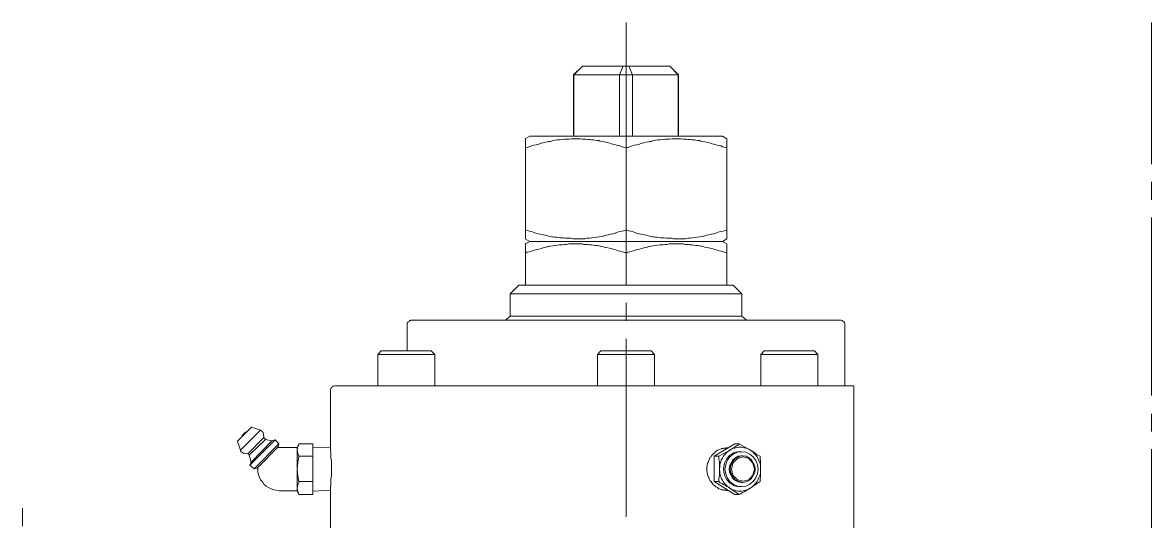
# Model space of a CAD drawing. Header units: millimetres. Extents: x 288 to 8834, y 20 to 9668.
# Drawn here: x 2919 to 3176.8, y 8009 to 8122.9 of the extents above; entities that cross this region are included whole.
import ezdxf

# ---------------------------------------------------------------- set-up
doc = ezdxf.new("R2010")
doc.units = ezdxf.units.MM
doc.layers.add('Layer1', color=7, linetype='Continuous')

# ---------------------------------------------------------------- blocks, each defined once
blk = doc.blocks.new('BLKF830')
at = {"layer": 'Layer1', "color": 7, "linetype": 'Continuous', "lineweight": 5}
for p, q in [((3083.53, 8023.77), (3082.24, 8023.34)), ((3081.21, 8022.31), (3080.86, 8020.93)), ((3082.24, 8023.34), (3081.21, 8022.31)), ((3085.77, 8022.31), (3084.82, 8023.34)), ((3086.12, 8020.93), (3085.77, 8022.31)), ((3080.86, 8020.93), (3081.21, 8019.55)), ((3081.21, 8019.55), (3082.24, 8018.52)), ((3082.24, 8018.52), (3083.53, 8018.17)), ((3083.53, 8018.17), (3084.82, 8018.52)), ((3084.82, 8018.52), (3085.77, 8019.55)), ((3085.77, 8019.55), (3086.12, 8020.93))]:
    blk.add_line(p, q, dxfattribs=at)
blk = doc.blocks.new('BLKF831')
at = {"layer": 'Layer1', "color": 7, "linetype": 'Continuous', "lineweight": 5}
for p, q in [((3082.41, 8023.68), (3082.07, 8023.51)), ((3082.76, 8023.86), (3082.41, 8023.68)), ((3083.1, 8023.94), (3082.76, 8023.86)), ((3083.45, 8023.94), (3083.1, 8023.94)), ((3080.86, 8022.05), (3080.69, 8021.7)), ((3080.69, 8021.7), (3080.69, 8021.36)), ((3081.04, 8022.39), (3080.86, 8022.05)), ((3081.21, 8022.74), (3081.04, 8022.39)), ((3081.47, 8023.08), (3081.21, 8022.74)), ((3081.72, 8023.34), (3081.47, 8023.08)), ((3082.07, 8023.51), (3081.72, 8023.34))]:
    blk.add_line(p, q, dxfattribs=at)
blk = doc.blocks.new('BLKF832')
at = {"layer": 'Layer1', "color": 7, "linetype": 'Continuous', "lineweight": 5}
for p, q in [((3082.41, 8023.86), (3081.81, 8023.51)), ((3083.19, 8023.94), (3082.41, 8023.86)), ((3080.43, 8021.7), (3080.35, 8020.93)), ((3080.78, 8022.39), (3080.43, 8021.7)), ((3081.21, 8023.08), (3080.78, 8022.39)), ((3081.81, 8023.51), (3081.21, 8023.08)), ((3080.35, 8020.93), (3080.43, 8020.15)), ((3080.43, 8020.15), (3080.78, 8019.46)), ((3080.78, 8019.46), (3081.21, 8018.77)), ((3081.21, 8018.77), (3081.81, 8018.34)), ((3081.81, 8018.34), (3082.41, 8018))]:
    blk.add_line(p, q, dxfattribs=at)
blk = doc.blocks.new('BLKF833')
at = {"layer": 'Layer1', "color": 7, "linetype": 'Continuous', "lineweight": 5}
for p, q in [((3084.22, 8023.86), (3083.45, 8023.94)), ((3084.82, 8023.51), (3084.22, 8023.86)), ((3085.43, 8023.08), (3084.82, 8023.51)), ((3085.86, 8022.39), (3085.43, 8023.08)), ((3086.2, 8021.7), (3085.86, 8022.39)), ((3086.29, 8020.93), (3086.2, 8021.7)), ((3080.6, 8020.93), (3080.69, 8020.58)), ((3080.69, 8020.58), (3080.69, 8020.15)), ((3080.69, 8020.15), (3080.86, 8019.81)), ((3080.86, 8019.81), (3081.04, 8019.46)), ((3081.04, 8019.46), (3081.21, 8019.12)), ((3081.21, 8019.12), (3081.47, 8018.77)), ((3081.47, 8018.77), (3081.72, 8018.52)), ((3081.72, 8018.52), (3082.07, 8018.34)), ((3084.82, 8018.34), (3085.43, 8018.77)), ((3085.43, 8018.77), (3085.86, 8019.46)), ((3085.86, 8019.46), (3086.2, 8020.15)), ((3086.2, 8020.15), (3086.29, 8020.93)), ((3082.07, 8018.34), (3082.41, 8018.17)), ((3082.41, 8018.17), (3082.76, 8018)), ((3082.76, 8018), (3083.1, 8018)), ((3083.1, 8018), (3083.45, 8017.91)), ((3083.45, 8017.91), (3084.22, 8018)), ((3084.22, 8018), (3084.82, 8018.34))]:
    blk.add_line(p, q, dxfattribs=at)
blk = doc.blocks.new('BLKF834')
at = {"layer": 'Layer1', "color": 7, "linetype": 'Continuous', "lineweight": 5}
for p, q in [((3080.52, 8023.77), (3079.92, 8022.91)), ((3081.29, 8024.37), (3080.52, 8023.77)), ((3082.24, 8024.8), (3081.29, 8024.37)), ((3083.19, 8024.89), (3082.24, 8024.8)), ((3084.14, 8024.8), (3083.19, 8024.89)), ((3085.08, 8024.37), (3084.14, 8024.8)), ((3085.86, 8023.77), (3085.08, 8024.37)), ((3086.46, 8022.91), (3085.86, 8023.77)), ((3079.57, 8021.96), (3079.4, 8020.93)), ((3079.92, 8022.91), (3079.57, 8021.96)), ((3086.8, 8021.96), (3086.46, 8022.91)), ((3086.98, 8020.93), (3086.8, 8021.96)), ((3079.4, 8020.93), (3079.57, 8019.89)), ((3079.57, 8019.89), (3079.92, 8018.95)), ((3079.92, 8018.95), (3080.52, 8018.09)), ((3085.86, 8018.09), (3086.46, 8018.95)), ((3086.46, 8018.95), (3086.8, 8019.89)), ((3086.8, 8019.89), (3086.98, 8020.93)), ((3080.52, 8018.09), (3081.29, 8017.48)), ((3081.29, 8017.48), (3082.24, 8017.05)), ((3083.19, 8016.97), (3084.14, 8017.05)), ((3084.14, 8017.05), (3085.08, 8017.48)), ((3085.08, 8017.48), (3085.86, 8018.09))]:
    blk.add_line(p, q, dxfattribs=at)
blk = doc.blocks.new('BLKF835')
at = {"layer": 'Layer1', "color": 7, "linetype": 'Continuous', "lineweight": 5}
for p, q in [((3080.17, 8023.77), (3079.83, 8023.34)), ((3080.52, 8024.11), (3080.17, 8023.77)), ((3080.95, 8024.37), (3080.52, 8024.11)), ((3081.38, 8024.63), (3080.95, 8024.37)), ((3081.9, 8024.8), (3081.38, 8024.63)), ((3082.33, 8024.89), (3081.9, 8024.8)), ((3082.84, 8024.89), (3082.33, 8024.89)), ((3079.23, 8021.96), (3079.14, 8021.44)), ((3079.4, 8022.48), (3079.23, 8021.96)), ((3079.57, 8022.91), (3079.4, 8022.48)), ((3079.83, 8023.34), (3079.57, 8022.91))]:
    blk.add_line(p, q, dxfattribs=at)
blk = doc.blocks.new('BLKF836')
at = {"layer": 'Layer1', "color": 7, "linetype": 'Continuous', "lineweight": 5}
for p, q in [((3079.05, 8020.93), (3079.14, 8020.41)), ((3079.14, 8020.41), (3079.23, 8019.89)), ((3079.23, 8019.89), (3079.4, 8019.38)), ((3079.4, 8019.38), (3079.57, 8018.95)), ((3079.57, 8018.95), (3079.83, 8018.52)), ((3079.83, 8018.52), (3080.17, 8018.09)), ((3080.17, 8018.09), (3080.52, 8017.74)), ((3080.52, 8017.74), (3080.95, 8017.48)), ((3080.95, 8017.48), (3081.38, 8017.22)), ((3081.38, 8017.22), (3081.9, 8017.05)), ((3081.9, 8017.05), (3082.33, 8016.97))]:
    blk.add_line(p, q, dxfattribs=at)
blk = doc.blocks.new('BLKF837')
at = {"layer": 'Layer1', "color": 7, "linetype": 'Continuous', "lineweight": 5}
for p, q in [((3081.21, 8025.66), (3080.86, 8025.49)), ((3081.64, 8025.75), (3081.21, 8025.66)), ((3081.98, 8025.84), (3081.64, 8025.75)), ((3082.41, 8025.92), (3081.98, 8025.84)), ((3082.84, 8025.92), (3082.41, 8025.92)), ((3083.27, 8025.92), (3082.84, 8025.92)), ((3083.62, 8025.84), (3083.27, 8025.92)), ((3084.05, 8025.75), (3083.62, 8025.84)), ((3084.48, 8025.66), (3084.05, 8025.75)), ((3084.82, 8025.49), (3084.48, 8025.66)), ((3085.17, 8025.23), (3084.82, 8025.49))]:
    blk.add_line(p, q, dxfattribs=at)
blk = doc.blocks.new('BLKF838')
at = {"layer": 'Layer1', "color": 7, "linetype": 'Continuous', "lineweight": 5}
for p, q in [((3085.86, 8024.8), (3085.51, 8025.06)), ((3086.12, 8024.46), (3085.86, 8024.8)), ((3086.46, 8024.11), (3086.12, 8024.46)), ((3086.72, 8023.77), (3086.46, 8024.11)), ((3086.89, 8023.42), (3086.72, 8023.77)), ((3087.06, 8023.08), (3086.89, 8023.42)), ((3087.24, 8022.65), (3087.06, 8023.08)), ((3087.41, 8022.22), (3087.24, 8022.65)), ((3087.49, 8021.79), (3087.41, 8022.22)), ((3087.49, 8020.93), (3087.49, 8021.79))]:
    blk.add_line(p, q, dxfattribs=at)
blk = doc.blocks.new('BLKF839')
at = {"layer": 'Layer1', "color": 7, "linetype": 'Continuous', "lineweight": 5}
for p, q in [((3086.72, 8018.09), (3086.89, 8018.43)), ((3086.89, 8018.43), (3087.06, 8018.86)), ((3087.06, 8018.86), (3087.24, 8019.2)), ((3087.24, 8019.2), (3087.41, 8019.64)), ((3087.41, 8019.64), (3087.49, 8020.07)), ((3087.49, 8020.07), (3087.49, 8020.5)), ((3085.17, 8016.62), (3085.51, 8016.79)), ((3085.51, 8016.79), (3085.86, 8017.14)), ((3085.86, 8017.14), (3086.12, 8017.4)), ((3086.12, 8017.4), (3086.46, 8017.74)), ((3086.46, 8017.74), (3086.72, 8018.09))]:
    blk.add_line(p, q, dxfattribs=at)
blk = doc.blocks.new('BLKF840')
at = {"layer": 'Layer1', "color": 7, "linetype": 'Continuous', "lineweight": 5}
for p, q in [((3080.52, 8016.62), (3080.86, 8016.36)), ((3080.86, 8016.36), (3081.21, 8016.19)), ((3081.21, 8016.19), (3081.64, 8016.1)), ((3081.64, 8016.1), (3081.98, 8016.02)), ((3081.98, 8016.02), (3082.41, 8015.93)), ((3082.41, 8015.93), (3082.84, 8015.93)), ((3082.84, 8015.93), (3083.27, 8015.93)), ((3083.27, 8015.93), (3083.62, 8016.02)), ((3083.62, 8016.02), (3084.05, 8016.1)), ((3084.05, 8016.1), (3084.48, 8016.19)), ((3084.48, 8016.19), (3084.82, 8016.36))]:
    blk.add_line(p, q, dxfattribs=at)
blk = doc.blocks.new('BLKF841')
at = {"layer": 'Layer1', "color": 7, "linetype": 'Continuous', "lineweight": 5}
for p, q in [((3078.11, 8020.93), (3078.19, 8020.5)), ((3078.19, 8020.5), (3078.19, 8020.07)), ((3078.19, 8020.07), (3078.28, 8019.64)), ((3078.28, 8019.64), (3078.45, 8019.2)), ((3078.45, 8019.2), (3078.54, 8018.86)), ((3078.54, 8018.86), (3078.8, 8018.43)), ((3078.8, 8018.43), (3078.97, 8018.09)), ((3078.97, 8018.09), (3079.23, 8017.74)), ((3079.23, 8017.74), (3079.49, 8017.4)), ((3079.49, 8017.4), (3079.83, 8017.14)), ((3079.83, 8017.14), (3080.17, 8016.79))]:
    blk.add_line(p, q, dxfattribs=at)
blk = doc.blocks.new('BLKF842')
at = {"layer": 'Layer1', "color": 7, "linetype": 'Continuous', "lineweight": 5}
for p, q in [((3078.97, 8023.77), (3078.8, 8023.42)), ((3079.23, 8024.11), (3078.97, 8023.77)), ((3079.49, 8024.46), (3079.23, 8024.11)), ((3079.83, 8024.8), (3079.49, 8024.46)), ((3080.17, 8025.06), (3079.83, 8024.8)), ((3080.52, 8025.23), (3080.17, 8025.06)), ((3078.28, 8022.22), (3078.19, 8021.79)), ((3078.19, 8021.79), (3078.19, 8021.36)), ((3078.45, 8022.65), (3078.28, 8022.22)), ((3078.54, 8023.08), (3078.45, 8022.65)), ((3078.8, 8023.42), (3078.54, 8023.08))]:
    blk.add_line(p, q, dxfattribs=at)
blk = doc.blocks.new('BLKF843')
at = {"layer": 'Layer1', "color": 7, "linetype": 'Continuous', "lineweight": 5}
for p, q in [((3078.02, 8023.51), (3078.02, 8023.86)), ((3078.02, 8023.08), (3078.02, 8023.51)), ((3078.11, 8022.74), (3078.02, 8023.08)), ((3078.11, 8022.31), (3078.11, 8022.74)), ((3078.11, 8021.87), (3078.11, 8022.31)), ((3078.11, 8021.44), (3078.11, 8021.87)), ((3078.11, 8021.01), (3078.11, 8021.44)), ((3078.11, 8020.93), (3078.11, 8021.01)), ((3078.02, 8018.95), (3078.11, 8019.38)), ((3078.02, 8018.52), (3078.02, 8018.95)), ((3078.02, 8018.09), (3078.02, 8018.52)), ((3078.11, 8020.58), (3078.11, 8020.93)), ((3078.11, 8020.15), (3078.11, 8020.58)), ((3078.11, 8019.81), (3078.11, 8020.15)), ((3078.11, 8019.38), (3078.11, 8019.81)), ((3078.28, 8017.83), (3078.02, 8018.09)), ((3078.71, 8017.65), (3078.28, 8017.83)), ((3079.05, 8017.4), (3078.71, 8017.65)), ((3079.49, 8017.22), (3079.05, 8017.4)), ((3079.83, 8016.97), (3079.49, 8017.22)), ((3080.26, 8016.79), (3079.83, 8016.97)), ((3080.35, 8016.71), (3080.26, 8016.79)), ((3080.52, 8016.62), (3080.35, 8016.71))]:
    blk.add_line(p, q, dxfattribs=at)
blk = doc.blocks.new('BLKF844')
at = {"layer": 'Layer1', "color": 7, "linetype": 'Continuous', "lineweight": 5}
for p, q in [((3081.55, 8025.92), (3081.98, 8026.18)), ((3081.98, 8026.18), (3082.33, 8026.44)), ((3080.52, 8025.23), (3080.69, 8025.41)), ((3080.69, 8025.41), (3081.12, 8025.66)), ((3081.12, 8025.66), (3081.55, 8025.92))]:
    blk.add_line(p, q, dxfattribs=at)
blk = doc.blocks.new('BLKF845')
at = {"layer": 'Layer1', "color": 7, "linetype": 'Continuous', "lineweight": 5}
for p, q in [((3084.14, 8016.02), (3083.79, 8015.76)), ((3084.57, 8016.19), (3084.14, 8016.02)), ((3084.91, 8016.45), (3084.57, 8016.19)), ((3085, 8016.54), (3084.91, 8016.45)), ((3085.17, 8016.62), (3085, 8016.54)), ((3083.36, 8015.59), (3083.02, 8015.33)), ((3083.79, 8015.76), (3083.36, 8015.59))]:
    blk.add_line(p, q, dxfattribs=at)
blk = doc.blocks.new('BLKF846')
at = {"layer": 'Layer1', "color": 7, "linetype": 'Continuous', "lineweight": 5}
for p, q in [((3085.17, 8025.23), (3085.34, 8025.15)), ((3085.34, 8025.15), (3085.43, 8025.15)), ((3085.43, 8025.15), (3085.86, 8024.89)), ((3085.86, 8024.89), (3086.2, 8024.63)), ((3086.2, 8024.63), (3086.63, 8024.29)), ((3086.63, 8024.29), (3087.06, 8024.03))]:
    blk.add_line(p, q, dxfattribs=at)
blk = doc.blocks.new('BLKF847')
at = {"layer": 'Layer1', "color": 7, "linetype": 'Continuous', "lineweight": 5}
for p, q in [((3087.49, 8019.2), (3087.41, 8018.77)), ((3087.41, 8018.77), (3087.41, 8018.09)), ((3087.49, 8020.93), (3087.49, 8019.2))]:
    blk.add_line(p, q, dxfattribs=at)
blk = doc.blocks.new('BLKF858')
at = {"layer": 'Layer1', "color": 7, "linetype": 'Continuous', "lineweight": 5}
for p, q in [((2981.66, 8016.62), (2981.75, 8017.05)), ((2981.75, 8016.28), (2981.66, 8016.62)), ((2981.75, 8017.14), (2981.92, 8017.57)), ((2981.75, 8017.05), (2981.75, 8017.14)), ((2981.83, 8015.85), (2981.75, 8016.28)), ((2982, 8015.5), (2981.83, 8015.85)), ((2981.92, 8017.57), (2982.09, 8017.91)), ((2982, 8015.42), (2982, 8015.5)), ((2982.09, 8015.16), (2982, 8015.42))]:
    blk.add_line(p, q, dxfattribs=at)
blk = doc.blocks.new('BLKF859')
at = {"layer": 'Layer1', "color": 7, "linetype": 'Continuous', "lineweight": 5}
for p, q in [((2982, 8023.34), (2982.09, 8023.77)), ((2981.66, 8021.01), (2981.75, 8021.44)), ((2981.66, 8020.93), (2981.66, 8021.01)), ((2981.75, 8021.87), (2981.83, 8022.31)), ((2981.75, 8021.44), (2981.75, 8021.87)), ((2981.83, 8022.48), (2981.92, 8022.91)), ((2981.83, 8022.31), (2981.83, 8022.48)), ((2981.92, 8022.91), (2982, 8023.34)), ((2981.66, 8020.84), (2981.66, 8020.93)), ((2981.75, 8020.41), (2981.66, 8020.84)), ((2981.75, 8019.98), (2981.75, 8020.41)), ((2981.83, 8019.55), (2981.75, 8019.98)), ((2981.83, 8019.12), (2981.83, 8019.55)), ((2981.92, 8019.03), (2981.83, 8019.12)), ((2981.92, 8018.86), (2981.92, 8019.03)), ((2982, 8018.52), (2981.92, 8018.86)), ((2982.09, 8018.09), (2982, 8018.52))]:
    blk.add_line(p, q, dxfattribs=at)
blk = doc.blocks.new('BLKF860')
at = {"layer": 'Layer1', "color": 7, "linetype": 'Continuous', "lineweight": 5}
for p, q in [((2981.75, 8025.84), (2981.92, 8026.18)), ((2981.92, 8026.18), (2982.09, 8026.61)), ((2981.66, 8025.32), (2981.75, 8025.66)), ((2981.66, 8025.23), (2981.66, 8025.32)), ((2981.75, 8024.97), (2981.66, 8025.23)), ((2981.75, 8025.75), (2981.75, 8025.84)), ((2981.75, 8025.66), (2981.75, 8025.75)), ((2981.83, 8024.54), (2981.75, 8024.97)), ((2982, 8024.11), (2981.83, 8024.54)), ((2982.09, 8023.86), (2982, 8024.11)), ((2985.28, 8023.86), (2982.09, 8023.86))]:
    blk.add_line(p, q, dxfattribs=at)
blk = doc.blocks.new('BLKF861')
at = {"layer": 'Layer1', "color": 7, "linetype": 'Continuous', "lineweight": 5}
for p, q in [((2972.7, 8020.93), (2972.7, 8020.32)), ((2972.7, 8020.32), (2972.88, 8019.64)), ((2972.88, 8019.64), (2973.05, 8019.03)), ((2973.05, 8019.03), (2973.31, 8018.52)), ((2973.31, 8018.52), (2973.74, 8018)), ((2973.74, 8018), (2974.08, 8017.48)), ((2974.08, 8017.48), (2974.6, 8017.05)), ((2974.6, 8017.05), (2975.11, 8016.71)), ((2975.11, 8016.71), (2975.72, 8016.45)), ((2975.72, 8016.45), (2976.32, 8016.19)), ((2976.32, 8016.19), (2976.92, 8016.1))]:
    blk.add_line(p, q, dxfattribs=at)
blk = doc.blocks.new('BLKF862')
at = {"layer": 'Layer1', "color": 7, "linetype": 'Continuous', "lineweight": 5}
for p, q in [((2973.31, 8029.8), (2968.74, 8025.23)), ((2968.74, 8025.23), (2968.74, 8025.15)), ((2968.74, 8025.15), (2968.83, 8025.06)), ((2968.83, 8025.06), (2968.83, 8024.97)), ((2968.83, 8024.97), (2968.91, 8024.89)), ((2968.91, 8024.89), (2969, 8024.89)), ((2969, 8024.89), (2969.09, 8024.8)), ((2969.09, 8024.8), (2969.09, 8024.72)), ((2969.09, 8024.72), (2969.17, 8024.72)), ((2969.17, 8024.72), (2969.26, 8024.63)), ((2969.26, 8024.63), (2969.35, 8024.63)), ((2969.35, 8024.63), (2969.43, 8024.54))]:
    blk.add_line(p, q, dxfattribs=at)
blk = doc.blocks.new('BLKF863')
at = {"layer": 'Layer1', "color": 7, "linetype": 'Continuous', "lineweight": 5}
for p, q in [((2973.48, 8029.71), (2973.39, 8029.8)), ((2973.56, 8029.71), (2973.48, 8029.71)), ((2973.65, 8029.62), (2973.56, 8029.71)), ((2973.65, 8029.54), (2973.65, 8029.62)), ((2973.74, 8029.45), (2973.65, 8029.54)), ((2973.82, 8029.45), (2973.74, 8029.45)), ((2973.82, 8029.37), (2973.82, 8029.45)), ((2973.91, 8029.28), (2973.82, 8029.37)), ((2973.91, 8029.11), (2973.91, 8029.28)), ((2974, 8029.02), (2973.91, 8029.11))]:
    blk.add_line(p, q, dxfattribs=at)
blk = doc.blocks.new('BLKF864')
at = {"layer": 'Layer1', "color": 7, "linetype": 'Continuous', "lineweight": 5}
for p, q in [((2970.55, 8024.37), (2970.46, 8024.46)), ((2970.64, 8024.37), (2970.55, 8024.37)), ((2970.64, 8024.29), (2970.64, 8024.37)), ((2970.72, 8024.2), (2970.64, 8024.29)), ((2970.72, 8024.11), (2970.72, 8024.2))]:
    blk.add_line(p, q, dxfattribs=at)
blk = doc.blocks.new('BLKF865')
at = {"layer": 'Layer1', "color": 7, "linetype": 'Continuous', "lineweight": 5}
for p, q in [((2974.08, 8028.16), (2974.08, 8028.07)), ((2974.08, 8028.07), (2974.17, 8027.99)), ((2974.17, 8027.99), (2974.17, 8027.9)), ((2974.17, 8027.9), (2974.25, 8027.9)), ((2974.25, 8027.9), (2974.25, 8027.82)), ((2974.25, 8027.82), (2974.34, 8027.82)), ((2974.34, 8027.82), (2974.43, 8027.82))]:
    blk.add_line(p, q, dxfattribs=at)
blk = doc.blocks.new('BLKF866')
at = {"layer": 'Layer1', "color": 7, "linetype": 'Continuous', "lineweight": 5}
for p, q in [((2969.17, 8028.68), (2969.09, 8028.68)), ((2969.09, 8028.68), (2969.09, 8028.59)), ((2969.09, 8028.59), (2969.17, 8028.59)), ((2969.17, 8028.59), (2969.17, 8028.51))]:
    blk.add_line(p, q, dxfattribs=at)
blk = doc.blocks.new('BLKF1027')
at = {"layer": 'Layer1', "color": 7, "linetype": 'Continuous', "lineweight": 5}
for p, q in [((2989.41, 8039.36), (2989.32, 8039.18)), ((2989.32, 8039.18), (2989.32, 8039.1)), ((2989.5, 8039.53), (2989.41, 8039.44)), ((2989.41, 8039.44), (2989.41, 8039.36)), ((2989.58, 8039.61), (2989.5, 8039.53)), ((2989.67, 8039.7), (2989.58, 8039.61)), ((2989.84, 8039.79), (2989.67, 8039.7)), ((2989.93, 8039.87), (2989.84, 8039.79)), ((2990.01, 8039.87), (2989.93, 8039.87)), ((2990.18, 8039.96), (2990.01, 8039.87)), ((2990.27, 8039.96), (2990.18, 8039.96))]:
    blk.add_line(p, q, dxfattribs=at)
blk = doc.blocks.new('BLKF1028')
at = {"layer": 'Layer1', "color": 7, "linetype": 'Continuous', "lineweight": 5}
for p, q in [((2989.32, 8025.49), (2989.32, 8025.66)), ((2989.32, 8025.06), (2989.32, 8025.49)), ((2989.41, 8024.89), (2989.32, 8025.06)), ((2989.41, 8024.37), (2989.41, 8024.89)), ((2989.41, 8023.94), (2989.41, 8024.37)), ((2989.41, 8023.86), (2989.41, 8023.94)), ((2989.41, 8023.42), (2989.41, 8023.86)), ((2989.5, 8022.99), (2989.41, 8023.42)), ((2989.5, 8022.56), (2989.5, 8022.99)), ((2989.5, 8022.48), (2989.5, 8022.56)), ((2989.5, 8022.22), (2989.5, 8022.48)), ((2989.5, 8021.79), (2989.5, 8022.22)), ((2989.5, 8021.36), (2989.5, 8021.79)), ((2989.5, 8020.93), (2989.5, 8021.36)), ((2989.41, 8018.77), (2989.5, 8019.2)), ((2989.41, 8017.22), (2989.41, 8018.77)), ((2989.5, 8020.84), (2989.5, 8020.93)), ((2989.5, 8020.58), (2989.5, 8020.84)), ((2989.5, 8020.15), (2989.5, 8020.58)), ((2989.5, 8019.72), (2989.5, 8020.15)), ((2989.5, 8019.29), (2989.5, 8019.72)), ((2989.5, 8019.2), (2989.5, 8019.29)), ((2989.32, 8016.79), (2989.41, 8017.22)), ((2989.32, 8016.1), (2989.32, 8016.79))]:
    blk.add_line(p, q, dxfattribs=at)
blk = doc.blocks.new('BLKF1029')
at = {"layer": 'Layer1', "color": 7, "linetype": 'Continuous', "lineweight": 5}
for p, q in [((3076.13, 8018.09), (3076.21, 8018.09)), ((3076.21, 8018.09), (3076.47, 8017.74)), ((3076.47, 8017.74), (3076.73, 8017.4)), ((3076.73, 8017.4), (3077.07, 8017.14)), ((3077.07, 8017.14), (3077.25, 8016.97)), ((3077.25, 8016.97), (3077.33, 8016.88)), ((3077.33, 8016.88), (3077.68, 8016.71)), ((3077.68, 8016.71), (3078.02, 8016.45)), ((3078.02, 8016.45), (3078.37, 8016.36)), ((3078.37, 8016.36), (3078.62, 8016.28)), ((3078.62, 8016.28), (3078.71, 8016.28)), ((3078.71, 8016.28), (3079.14, 8016.19))]:
    blk.add_line(p, q, dxfattribs=at)
blk = doc.blocks.new('BLKF1030')
at = {"layer": 'Layer1', "color": 7, "linetype": 'Continuous', "lineweight": 5}
for p, q in [((3076.04, 8023.68), (3075.87, 8023.25)), ((3076.13, 8023.68), (3076.04, 8023.68)), ((3076.3, 8023.94), (3076.13, 8023.68)), ((3076.56, 8024.29), (3076.3, 8023.94)), ((3076.82, 8024.54), (3076.56, 8024.29)), ((3077.16, 8024.8), (3076.82, 8024.54)), ((3077.42, 8025.06), (3077.16, 8024.89)), ((3077.16, 8024.89), (3077.16, 8024.8)), ((3077.76, 8025.23), (3077.42, 8025.06)), ((3078.11, 8025.41), (3077.76, 8025.23)), ((3078.54, 8025.58), (3078.11, 8025.41)), ((3078.62, 8025.58), (3078.54, 8025.58)), ((3079.05, 8025.66), (3078.62, 8025.58)), ((3079.49, 8025.75), (3079.05, 8025.66)), ((3075.35, 8021.79), (3075.27, 8021.36)), ((3075.27, 8021.36), (3075.27, 8020.84)), ((3075.44, 8022.22), (3075.35, 8021.79)), ((3075.52, 8022.48), (3075.44, 8022.22)), ((3075.7, 8022.91), (3075.52, 8022.48)), ((3075.87, 8023.25), (3075.7, 8022.91)), ((3075.27, 8020.84), (3075.27, 8020.58)), ((3075.27, 8020.58), (3075.35, 8020.15)), ((3075.35, 8020.15), (3075.44, 8019.72)), ((3075.44, 8019.72), (3075.52, 8019.29)), ((3075.52, 8019.29), (3075.61, 8019.03)), ((3075.61, 8019.03), (3075.7, 8018.95)), ((3075.7, 8018.95), (3075.87, 8018.6)), ((3075.87, 8018.6), (3076.04, 8018.26))]:
    blk.add_line(p, q, dxfattribs=at)
blk = doc.blocks.new('BLKF1031')
at = {"layer": 'Layer1', "color": 7, "linetype": 'Continuous', "lineweight": 5}
for p, q in [((3007.06, 8054.6), (3006.98, 8054.51)), ((3006.98, 8054.51), (3006.98, 8054.43)), ((3007.24, 8054.68), (3007.06, 8054.6)), ((3007.32, 8054.77), (3007.24, 8054.68)), ((3007.41, 8054.86), (3007.32, 8054.77)), ((3007.58, 8054.86), (3007.41, 8054.86)), ((3007.67, 8054.94), (3007.58, 8054.86)), ((3007.84, 8054.94), (3007.67, 8054.94)), ((3006.89, 8054.34), (3006.8, 8054.17)), ((3006.8, 8054.17), (3006.8, 8054.08)), ((3006.98, 8054.43), (3006.89, 8054.34))]:
    blk.add_line(p, q, dxfattribs=at)
blk = doc.blocks.new('BLKF1032')
at = {"layer": 'Layer1', "color": 7, "linetype": 'Continuous', "lineweight": 5}
for p, q in [((3105.92, 8054.94), (3105.84, 8054.94)), ((3106.09, 8054.86), (3105.92, 8054.94)), ((3106.18, 8054.86), (3106.09, 8054.86)), ((3106.27, 8054.77), (3106.18, 8054.86)), ((3106.44, 8054.68), (3106.27, 8054.77)), ((3106.52, 8054.6), (3106.44, 8054.68)), ((3106.61, 8054.51), (3106.52, 8054.6)), ((3106.7, 8054.43), (3106.61, 8054.51)), ((3106.7, 8054.34), (3106.7, 8054.43)), ((3106.78, 8054.17), (3106.7, 8054.34)), ((3106.78, 8053.91), (3106.78, 8054.17))]:
    blk.add_line(p, q, dxfattribs=at)
blk = doc.blocks.new('BLKF1104')
at = {"layer": 'Layer1', "color": 7, "linetype": 'Continuous', "lineweight": 5}
for p, q in [((3034.71, 8070.53), (3034.19, 8070.44)), ((3035.22, 8070.7), (3034.71, 8070.53)), ((3035.74, 8070.87), (3035.22, 8070.7)), ((3036.26, 8071.05), (3035.74, 8070.87)), ((3036.86, 8071.13), (3036.26, 8071.05)), ((3037.38, 8071.3), (3036.86, 8071.13)), ((3037.89, 8071.48), (3037.38, 8071.3)), ((3038.41, 8071.56), (3037.89, 8071.48)), ((3038.93, 8071.73), (3038.41, 8071.56)), ((3039.18, 8071.73), (3038.93, 8071.73)), ((3039.53, 8071.82), (3039.18, 8071.73)), ((3040.04, 8071.91), (3039.53, 8071.82)), ((3040.56, 8071.99), (3040.04, 8071.91)), ((3041.08, 8072.08), (3040.56, 8071.99)), ((3041.59, 8072.17), (3041.08, 8072.08)), ((3042.2, 8072.17), (3041.59, 8072.17)), ((3042.71, 8072.25), (3042.2, 8072.17)), ((3043.23, 8072.25), (3042.71, 8072.25)), ((3043.75, 8072.34), (3043.23, 8072.25)), ((3044.35, 8072.34), (3043.75, 8072.34)), ((3044.52, 8072.34), (3044.35, 8072.34)), ((3044.7, 8072.34), (3044.52, 8072.34)), ((3045.13, 8072.34), (3044.7, 8072.34)), ((3045.56, 8072.34), (3045.13, 8072.34)), ((3045.99, 8072.34), (3045.56, 8072.34)), ((3046.42, 8072.34), (3045.99, 8072.34)), ((3046.85, 8072.34), (3046.42, 8072.34)), ((3047.19, 8072.25), (3046.85, 8072.34)), ((3047.62, 8072.25), (3047.19, 8072.25)), ((3048.05, 8072.25), (3047.62, 8072.25)), ((3048.48, 8072.17), (3048.05, 8072.25)), ((3048.91, 8072.17), (3048.48, 8072.17)), ((3049.35, 8072.08), (3048.91, 8072.17)), ((3049.78, 8071.99), (3049.35, 8072.08)), ((3050.21, 8071.99), (3049.78, 8071.99)), ((3050.55, 8071.91), (3050.21, 8071.99)), ((3050.81, 8071.82), (3050.55, 8071.91)), ((3050.98, 8071.82), (3050.81, 8071.82)), ((3051.41, 8071.73), (3050.98, 8071.82)), ((3051.84, 8071.65), (3051.41, 8071.73)), ((3052.19, 8071.56), (3051.84, 8071.65)), ((3052.62, 8071.48), (3052.19, 8071.56)), ((3053.05, 8071.39), (3052.62, 8071.48)), ((3053.39, 8071.3), (3053.05, 8071.39)), ((3053.82, 8071.13), (3053.39, 8071.3)), ((3054.25, 8071.05), (3053.82, 8071.13)), ((3054.6, 8070.96), (3054.25, 8071.05)), ((3055.03, 8070.79), (3054.6, 8070.96)), ((3055.37, 8070.7), (3055.03, 8070.79)), ((3055.8, 8070.62), (3055.37, 8070.7)), ((3056.23, 8070.44), (3055.8, 8070.62)), ((3056.58, 8070.36), (3056.23, 8070.44)), ((3056.84, 8070.27), (3056.58, 8070.36)), ((3057.18, 8070.44), (3056.84, 8070.27)), ((3057.7, 8070.53), (3057.18, 8070.44)), ((3058.22, 8070.7), (3057.7, 8070.53)), ((3058.73, 8070.87), (3058.22, 8070.7)), ((3059.25, 8071.05), (3058.73, 8070.87)), ((3059.85, 8071.13), (3059.25, 8071.05)), ((3060.37, 8071.3), (3059.85, 8071.13)), ((3060.88, 8071.48), (3060.37, 8071.3)), ((3061.4, 8071.56), (3060.88, 8071.48)), ((3062, 8071.73), (3061.4, 8071.56)), ((3062.18, 8071.73), (3062, 8071.73)), ((3062.52, 8071.82), (3062.18, 8071.73)), ((3063.04, 8071.91), (3062.52, 8071.82)), ((3063.55, 8071.99), (3063.04, 8071.91)), ((3064.07, 8072.08), (3063.55, 8071.99)), ((3064.59, 8072.17), (3064.07, 8072.08)), ((3065.19, 8072.17), (3064.59, 8072.17)), ((3065.71, 8072.25), (3065.19, 8072.17)), ((3066.22, 8072.25), (3065.71, 8072.25)), ((3066.74, 8072.34), (3066.22, 8072.25)), ((3067.34, 8072.34), (3066.74, 8072.34)), ((3067.52, 8072.34), (3067.34, 8072.34)), ((3067.69, 8072.34), (3067.52, 8072.34)), ((3068.12, 8072.34), (3067.69, 8072.34)), ((3068.55, 8072.34), (3068.12, 8072.34)), ((3068.98, 8072.34), (3068.55, 8072.34)), ((3069.41, 8072.34), (3068.98, 8072.34)), ((3069.84, 8072.34), (3069.41, 8072.34)), ((3070.27, 8072.25), (3069.84, 8072.34)), ((3070.62, 8072.25), (3070.27, 8072.25)), ((3071.05, 8072.25), (3070.62, 8072.25)), ((3071.48, 8072.17), (3071.05, 8072.25)), ((3071.91, 8072.17), (3071.48, 8072.17)), ((3072.34, 8072.08), (3071.91, 8072.17)), ((3072.77, 8071.99), (3072.34, 8072.08)), ((3073.2, 8071.99), (3072.77, 8071.99)), ((3073.54, 8071.91), (3073.2, 8071.99)), ((3073.8, 8071.82), (3073.54, 8071.91)), ((3073.97, 8071.82), (3073.8, 8071.82)), ((3074.4, 8071.73), (3073.97, 8071.82)), ((3074.83, 8071.65), (3074.4, 8071.73)), ((3075.18, 8071.56), (3074.83, 8071.65)), ((3075.61, 8071.48), (3075.18, 8071.56)), ((3076.04, 8071.39), (3075.61, 8071.48)), ((3076.39, 8071.3), (3076.04, 8071.39)), ((3076.82, 8071.13), (3076.39, 8071.3)), ((3077.25, 8071.05), (3076.82, 8071.13)), ((3077.59, 8070.96), (3077.25, 8071.05)), ((3078.02, 8070.79), (3077.59, 8070.96)), ((3078.45, 8070.7), (3078.02, 8070.79)), ((3078.8, 8070.62), (3078.45, 8070.7)), ((3079.23, 8070.44), (3078.8, 8070.62)), ((3079.57, 8070.36), (3079.23, 8070.44)), ((3079.83, 8070.27), (3079.57, 8070.36))]:
    blk.add_line(p, q, dxfattribs=at)
blk = doc.blocks.new('BLKF1105')
at = {"layer": 'Layer1', "color": 7, "linetype": 'Continuous', "lineweight": 5}
for p, q in [((3033.84, 8075.52), (3034.02, 8075.52)), ((3034.02, 8075.52), (3034.45, 8075.35)), ((3034.45, 8075.35), (3034.79, 8075.27)), ((3034.79, 8075.27), (3035.22, 8075.18)), ((3035.22, 8075.18), (3035.57, 8075.01)), ((3054.86, 8075.01), (3055.37, 8075.18)), ((3055.37, 8075.18), (3055.89, 8075.27)), ((3055.89, 8075.27), (3056.49, 8075.44)), ((3056.49, 8075.44), (3056.84, 8075.52)), ((3056.84, 8075.52), (3057.01, 8075.52)), ((3057.01, 8075.52), (3057.44, 8075.35)), ((3057.44, 8075.35), (3057.78, 8075.27)), ((3057.78, 8075.27), (3058.22, 8075.18)), ((3058.22, 8075.18), (3058.65, 8075.01)), ((3077.85, 8075.01), (3078.37, 8075.18)), ((3078.37, 8075.18), (3078.97, 8075.27)), ((3078.97, 8075.27), (3079.49, 8075.44)), ((3035.57, 8075.01), (3036, 8074.92)), ((3036, 8074.92), (3036.43, 8074.75)), ((3036.43, 8074.75), (3036.77, 8074.66)), ((3036.77, 8074.66), (3037.2, 8074.58)), ((3037.2, 8074.58), (3037.63, 8074.49)), ((3037.63, 8074.49), (3037.98, 8074.4)), ((3037.98, 8074.4), (3038.41, 8074.32)), ((3038.41, 8074.32), (3038.84, 8074.23)), ((3038.84, 8074.23), (3039.18, 8074.15)), ((3039.18, 8074.15), (3039.61, 8074.06)), ((3039.61, 8074.06), (3039.87, 8073.97)), ((3039.87, 8073.97), (3040.04, 8073.97)), ((3040.04, 8073.97), (3040.48, 8073.89)), ((3040.48, 8073.89), (3040.91, 8073.89)), ((3040.91, 8073.89), (3041.25, 8073.8)), ((3041.25, 8073.8), (3041.68, 8073.72)), ((3041.68, 8073.72), (3042.11, 8073.72)), ((3042.11, 8073.72), (3042.54, 8073.72)), ((3042.54, 8073.72), (3042.97, 8073.63)), ((3042.97, 8073.63), (3043.4, 8073.63)), ((3043.4, 8073.63), (3043.75, 8073.63)), ((3043.75, 8073.63), (3044.18, 8073.63)), ((3044.18, 8073.63), (3044.61, 8073.54)), ((3044.61, 8073.54), (3045.04, 8073.54)), ((3045.04, 8073.54), (3045.47, 8073.54)), ((3045.47, 8073.54), (3045.9, 8073.54)), ((3045.9, 8073.54), (3046.07, 8073.54)), ((3046.07, 8073.54), (3046.16, 8073.54)), ((3046.16, 8073.54), (3046.33, 8073.54)), ((3046.33, 8073.54), (3046.85, 8073.54)), ((3046.85, 8073.54), (3047.36, 8073.54)), ((3047.36, 8073.54), (3047.88, 8073.63)), ((3047.88, 8073.63), (3048.48, 8073.63)), ((3048.48, 8073.63), (3049, 8073.72)), ((3049, 8073.72), (3049.52, 8073.8)), ((3049.52, 8073.8), (3050.03, 8073.89)), ((3050.03, 8073.89), (3050.64, 8073.97)), ((3050.64, 8073.97), (3051.15, 8074.06)), ((3051.15, 8074.06), (3051.5, 8074.15)), ((3051.5, 8074.15), (3051.67, 8074.15)), ((3051.67, 8074.15), (3052.19, 8074.32)), ((3052.19, 8074.32), (3052.7, 8074.4)), ((3052.7, 8074.4), (3053.31, 8074.58)), ((3053.31, 8074.58), (3053.82, 8074.66)), ((3053.82, 8074.66), (3054.34, 8074.83)), ((3054.34, 8074.83), (3054.86, 8075.01)), ((3058.65, 8075.01), (3058.99, 8074.92)), ((3058.99, 8074.92), (3059.42, 8074.75)), ((3059.42, 8074.75), (3059.77, 8074.66)), ((3059.77, 8074.66), (3060.2, 8074.58)), ((3060.2, 8074.58), (3060.63, 8074.49)), ((3060.63, 8074.49), (3060.97, 8074.4)), ((3060.97, 8074.4), (3061.4, 8074.32)), ((3061.4, 8074.32), (3061.83, 8074.23)), ((3061.83, 8074.23), (3062.26, 8074.15)), ((3062.26, 8074.15), (3062.61, 8074.06)), ((3062.61, 8074.06), (3062.87, 8073.97)), ((3062.87, 8073.97), (3063.04, 8073.97)), ((3063.04, 8073.97), (3063.47, 8073.89)), ((3063.47, 8073.89), (3063.9, 8073.89)), ((3063.9, 8073.89), (3064.24, 8073.8)), ((3064.24, 8073.8), (3064.67, 8073.72)), ((3064.67, 8073.72), (3065.1, 8073.72)), ((3065.1, 8073.72), (3065.53, 8073.72)), ((3065.53, 8073.72), (3065.97, 8073.63)), ((3065.97, 8073.63), (3066.4, 8073.63)), ((3066.4, 8073.63), (3066.74, 8073.63)), ((3066.74, 8073.63), (3067.17, 8073.63)), ((3067.17, 8073.63), (3067.6, 8073.54)), ((3067.6, 8073.54), (3068.03, 8073.54)), ((3068.03, 8073.54), (3068.46, 8073.54)), ((3068.46, 8073.54), (3068.89, 8073.54)), ((3068.89, 8073.54), (3069.07, 8073.54)), ((3069.07, 8073.54), (3069.15, 8073.54)), ((3069.15, 8073.54), (3069.32, 8073.54)), ((3069.32, 8073.54), (3069.84, 8073.54)), ((3069.84, 8073.54), (3070.36, 8073.54)), ((3070.36, 8073.54), (3070.96, 8073.63)), ((3070.96, 8073.63), (3071.48, 8073.63)), ((3071.48, 8073.63), (3071.99, 8073.72)), ((3071.99, 8073.72), (3072.51, 8073.8)), ((3072.51, 8073.8), (3073.03, 8073.89)), ((3073.03, 8073.89), (3073.63, 8073.97)), ((3073.63, 8073.97), (3074.15, 8074.06)), ((3074.15, 8074.06), (3074.49, 8074.15)), ((3074.49, 8074.15), (3074.66, 8074.15)), ((3074.66, 8074.15), (3075.18, 8074.32)), ((3075.18, 8074.32), (3075.7, 8074.4)), ((3075.7, 8074.4), (3076.3, 8074.58)), ((3076.3, 8074.58), (3076.82, 8074.66)), ((3076.82, 8074.66), (3077.33, 8074.83)), ((3077.33, 8074.83), (3077.85, 8075.01))]:
    blk.add_line(p, q, dxfattribs=at)
blk = doc.blocks.new('BLKF1106')
at = {"layer": 'Layer1', "color": 7, "linetype": 'Continuous', "lineweight": 5}
for p, q in [((3039.18, 8095.76), (3038.93, 8095.67)), ((3039.53, 8095.76), (3039.18, 8095.76)), ((3040.04, 8095.93), (3039.53, 8095.76)), ((3040.56, 8096.02), (3040.04, 8095.93)), ((3041.08, 8096.1), (3040.56, 8096.02)), ((3041.59, 8096.1), (3041.08, 8096.1)), ((3042.2, 8096.19), (3041.59, 8096.1)), ((3042.71, 8096.28), (3042.2, 8096.19)), ((3043.23, 8096.28), (3042.71, 8096.28)), ((3043.75, 8096.28), (3043.23, 8096.28)), ((3044.35, 8096.36), (3043.75, 8096.28)), ((3044.52, 8096.36), (3044.35, 8096.36)), ((3044.7, 8096.36), (3044.52, 8096.36)), ((3045.13, 8096.36), (3044.7, 8096.36)), ((3045.56, 8096.36), (3045.13, 8096.36)), ((3045.99, 8096.36), (3045.56, 8096.36)), ((3046.42, 8096.36), (3045.99, 8096.36)), ((3046.85, 8096.28), (3046.42, 8096.36)), ((3047.19, 8096.28), (3046.85, 8096.28)), ((3047.62, 8096.28), (3047.19, 8096.28)), ((3048.05, 8096.19), (3047.62, 8096.28)), ((3048.48, 8096.19), (3048.05, 8096.19)), ((3048.91, 8096.1), (3048.48, 8096.19)), ((3049.35, 8096.1), (3048.91, 8096.1)), ((3049.78, 8096.02), (3049.35, 8096.1)), ((3050.21, 8095.93), (3049.78, 8096.02)), ((3050.55, 8095.93), (3050.21, 8095.93)), ((3050.81, 8095.85), (3050.55, 8095.93)), ((3050.98, 8095.85), (3050.81, 8095.85)), ((3051.41, 8095.76), (3050.98, 8095.85)), ((3051.84, 8095.67), (3051.41, 8095.76)), ((3062.18, 8095.76), (3062, 8095.67)), ((3062.52, 8095.76), (3062.18, 8095.76)), ((3063.04, 8095.93), (3062.52, 8095.76)), ((3063.55, 8096.02), (3063.04, 8095.93)), ((3064.07, 8096.1), (3063.55, 8096.02)), ((3064.59, 8096.1), (3064.07, 8096.1)), ((3065.19, 8096.19), (3064.59, 8096.1)), ((3065.71, 8096.28), (3065.19, 8096.19)), ((3066.22, 8096.28), (3065.71, 8096.28)), ((3066.74, 8096.28), (3066.22, 8096.28)), ((3067.34, 8096.36), (3066.74, 8096.28)), ((3067.52, 8096.36), (3067.34, 8096.36)), ((3067.69, 8096.36), (3067.52, 8096.36)), ((3068.12, 8096.36), (3067.69, 8096.36)), ((3068.55, 8096.36), (3068.12, 8096.36)), ((3068.98, 8096.36), (3068.55, 8096.36)), ((3069.41, 8096.36), (3068.98, 8096.36)), ((3069.84, 8096.28), (3069.41, 8096.36)), ((3070.27, 8096.28), (3069.84, 8096.28)), ((3070.62, 8096.28), (3070.27, 8096.28)), ((3071.05, 8096.19), (3070.62, 8096.28)), ((3071.48, 8096.19), (3071.05, 8096.19)), ((3071.91, 8096.1), (3071.48, 8096.19)), ((3072.34, 8096.1), (3071.91, 8096.1)), ((3072.77, 8096.02), (3072.34, 8096.1)), ((3073.2, 8095.93), (3072.77, 8096.02)), ((3073.54, 8095.93), (3073.2, 8095.93)), ((3073.8, 8095.85), (3073.54, 8095.93)), ((3073.97, 8095.85), (3073.8, 8095.85)), ((3074.4, 8095.76), (3073.97, 8095.85)), ((3074.83, 8095.67), (3074.4, 8095.76)), ((3034.71, 8094.55), (3034.19, 8094.38)), ((3035.22, 8094.73), (3034.71, 8094.55)), ((3035.74, 8094.9), (3035.22, 8094.73)), ((3036.26, 8094.99), (3035.74, 8094.9)), ((3036.86, 8095.16), (3036.26, 8094.99)), ((3037.38, 8095.33), (3036.86, 8095.16)), ((3037.89, 8095.42), (3037.38, 8095.33)), ((3038.41, 8095.59), (3037.89, 8095.42)), ((3038.93, 8095.67), (3038.41, 8095.59)), ((3052.19, 8095.59), (3051.84, 8095.67)), ((3052.62, 8095.5), (3052.19, 8095.59)), ((3053.05, 8095.33), (3052.62, 8095.5)), ((3053.39, 8095.24), (3053.05, 8095.33)), ((3053.82, 8095.16), (3053.39, 8095.24)), ((3054.25, 8095.07), (3053.82, 8095.16)), ((3054.6, 8094.9), (3054.25, 8095.07)), ((3055.03, 8094.81), (3054.6, 8094.9)), ((3055.37, 8094.73), (3055.03, 8094.81)), ((3055.8, 8094.55), (3055.37, 8094.73)), ((3056.23, 8094.47), (3055.8, 8094.55)), ((3056.58, 8094.38), (3056.23, 8094.47)), ((3056.84, 8094.3), (3056.58, 8094.38)), ((3057.18, 8094.38), (3056.84, 8094.3)), ((3057.7, 8094.55), (3057.18, 8094.38)), ((3058.22, 8094.73), (3057.7, 8094.55)), ((3058.73, 8094.9), (3058.22, 8094.73)), ((3059.25, 8094.99), (3058.73, 8094.9)), ((3059.85, 8095.16), (3059.25, 8094.99)), ((3060.37, 8095.33), (3059.85, 8095.16)), ((3060.88, 8095.42), (3060.37, 8095.33)), ((3061.4, 8095.59), (3060.88, 8095.42)), ((3062, 8095.67), (3061.4, 8095.59)), ((3075.18, 8095.59), (3074.83, 8095.67)), ((3075.61, 8095.5), (3075.18, 8095.59)), ((3076.04, 8095.33), (3075.61, 8095.5)), ((3076.39, 8095.24), (3076.04, 8095.33)), ((3076.82, 8095.16), (3076.39, 8095.24)), ((3077.25, 8095.07), (3076.82, 8095.16)), ((3077.59, 8094.9), (3077.25, 8095.07)), ((3078.02, 8094.81), (3077.59, 8094.9)), ((3078.45, 8094.73), (3078.02, 8094.81)), ((3078.8, 8094.55), (3078.45, 8094.73)), ((3079.23, 8094.47), (3078.8, 8094.55)), ((3079.57, 8094.38), (3079.23, 8094.47)), ((3079.83, 8094.3), (3079.57, 8094.38))]:
    blk.add_line(p, q, dxfattribs=at)
blk = doc.blocks.new('BLKF763')
at = {"layer": 'Layer1', "color": 7, "linetype": 'Continuous', "lineweight": 5}
for p, q in [((3056.84, 8062.95), (3056.84, 8122.89)), ((3176.79, 8090.59), (3176.79, 8122.89)), ((3046.85, 8112.9), (3044.78, 8110.92)), ((3044.87, 8110.92), (3046.85, 8112.9)), ((3046.85, 8112.9), (3066.83, 8112.9)), ((3056.15, 8112.9), (3055.29, 8110.92)), ((3058.3, 8110.92), (3057.44, 8112.9)), ((3066.83, 8112.9), (3068.72, 8110.92)), ((3068.81, 8110.92), (3066.83, 8112.9)), ((3044.78, 8110.92), (3044.78, 8096.97)), ((3068.81, 8110.92), (3044.78, 8110.92)), ((3044.87, 8096.97), (3044.87, 8110.92)), ((3055.29, 8110.92), (3055.29, 8096.97)), ((3058.3, 8096.97), (3058.3, 8110.92)), ((3068.72, 8110.92), (3068.72, 8096.97)), ((3068.81, 8096.97), (3068.81, 8110.92)), ((3034.79, 8096.97), (3033.76, 8096.36)), ((3033.84, 8073.54), (3033.84, 8096.36)), ((3034.79, 8096.97), (3078.8, 8096.97)), ((3079.83, 8096.36), (3078.8, 8096.97)), ((3079.83, 8073.54), (3079.83, 8096.36)), ((3034.19, 8094.38), (3033.84, 8094.3)), ((3056.84, 8094.3), (3056.84, 8075.52)), ((3176.79, 8082.41), (3176.79, 8086.55)), ((3176.79, 8037.72), (3176.79, 8078.37)), ((3079.49, 8075.44), (3079.83, 8075.52)), ((3033.76, 8073.54), (3034.79, 8072.94)), ((3034.79, 8072.94), (3033.76, 8072.34)), ((3034.79, 8072.94), (3078.8, 8072.94)), ((3034.79, 8072.94), (3078.8, 8072.94)), ((3078.8, 8072.94), (3079.83, 8073.54)), ((3079.83, 8072.34), (3078.8, 8072.94)), ((3033.84, 8062.95), (3033.84, 8072.34)), ((3034.19, 8070.44), (3033.84, 8070.27)), ((3056.84, 8070.27), (3056.84, 8062.95)), ((3079.83, 8062.95), (3079.83, 8072.34)), ((3032.29, 8062.95), (3030.31, 8060.97)), ((3032.29, 8062.95), (3033.84, 8062.95)), ((3033.84, 8062.95), (3037.98, 8062.95)), ((3037.98, 8062.95), (3052.62, 8062.95)), ((3060.97, 8062.95), (3052.62, 8062.95)), ((3060.97, 8062.95), (3075.61, 8062.95)), ((3075.61, 8062.95), (3079.83, 8062.95)), ((3079.83, 8062.95), (3081.29, 8062.95)), ((3083.27, 8060.97), (3081.29, 8062.95)), ((3083.27, 8060.97), (3030.31, 8060.97)), ((3030.31, 8060.97), (3030.31, 8055.89)), ((3083.27, 8055.89), (3083.27, 8060.97)), ((3056.84, 8054.77), (3056.84, 8058.9)), ((3105.84, 8054.94), (3007.84, 8054.94)), ((3030.31, 8055.89), (3029.28, 8054.94)), ((3030.31, 8055.89), (3083.27, 8055.89)), ((3083.27, 8055.89), (3030.31, 8055.89)), ((3084.31, 8054.94), (3083.27, 8055.89)), ((3006.8, 8054.08), (3006.8, 8053.91)), ((3006.8, 8053.91), (3006.8, 8047.97)), ((3106.78, 8039.96), (3106.78, 8053.91)), ((3056.84, 8010.08), (3056.84, 8050.72)), ((3000.86, 8047.97), (3000.09, 8047.11)), ((3013.09, 8047.11), (3000.09, 8047.11)), ((3000.09, 8047.11), (3000.09, 8039.96)), ((3012.32, 8047.97), (3000.86, 8047.97)), ((3013.09, 8047.11), (3012.32, 8047.97)), ((3013.09, 8039.96), (3013.09, 8047.11)), ((3051.07, 8047.97), (3050.29, 8047.11)), ((3063.3, 8047.11), (3050.29, 8047.11)), ((3050.29, 8047.11), (3050.29, 8039.96)), ((3062.52, 8047.97), (3051.07, 8047.97)), ((3063.3, 8047.11), (3062.52, 8047.97)), ((3063.3, 8039.96), (3063.3, 8047.11)), ((3088.35, 8047.97), (3087.58, 8047.11)), ((3100.58, 8047.11), (3087.58, 8047.11)), ((3087.58, 8047.11), (3087.58, 8039.96)), ((3099.81, 8047.97), (3088.35, 8047.97)), ((3100.58, 8047.11), (3099.81, 8047.97)), ((3100.58, 8039.96), (3100.58, 8047.11)), ((2989.32, 8039.1), (2989.32, 8038.92)), ((2990.27, 8039.96), (3108.85, 8039.96)), ((3108.85, 8002.93), (3108.85, 8039.96)), ((2989.32, 8038.92), (2989.32, 8025.84)), ((3176.79, 8029.54), (3176.79, 8033.59)), ((2971.24, 8030.49), (2968.05, 8027.3)), ((2969.86, 8029.37), (2969.17, 8028.68)), ((2970.12, 8029.37), (2969.86, 8029.37)), ((2973.31, 8029.8), (2971.24, 8030.49)), ((2973.39, 8029.8), (2973.31, 8029.8)), ((2974.08, 8028.16), (2974, 8029.02)), ((2968.05, 8027.3), (2968.74, 8025.23)), ((2969.17, 8028.51), (2969.17, 8028.42)), ((2974.08, 8028.16), (2970.38, 8024.46)), ((2974.43, 8027.73), (2970.72, 8024.11)), ((2970.9, 8021.87), (2976.66, 8027.64)), ((2971.15, 8022.56), (2975.89, 8027.39)), ((2971.84, 8021.01), (2977.53, 8026.7)), ((2974.43, 8027.82), (2974.43, 8027.73)), ((2975.89, 8027.39), (2974.43, 8027.73)), ((2976.66, 8027.64), (2975.89, 8027.39)), ((2977.53, 8026.7), (2976.66, 8027.64)), ((2977.35, 8026.01), (2977.53, 8026.7)), ((2982.09, 8026.7), (2981.66, 8025.92)), ((2982.09, 8026.61), (2982.09, 8026.7)), ((2985.28, 8026.7), (2982.09, 8026.7)), ((2985.28, 8026.7), (2985.28, 8015.16)), ((3081.64, 8026.7), (3076.9, 8023.86)), ((3081.64, 8026.7), (3082.67, 8026.7)), ((3082.33, 8026.44), (3082.67, 8026.7)), ((3082.67, 8026.7), (3085.17, 8025.23)), ((2969.43, 8024.54), (2969.52, 8024.54)), ((2970.38, 8024.46), (2969.52, 8024.54)), ((2970.46, 8024.46), (2970.38, 8024.46)), ((2970.72, 8024.11), (2971.15, 8022.56)), ((2972.53, 8021.19), (2977.35, 8026.01)), ((2977.61, 8025.84), (2977.18, 8025.84)), ((2981.66, 8025.84), (2977.61, 8025.84)), ((2981.66, 8015.93), (2981.66, 8025.92)), ((2982.09, 8023.77), (2982.09, 8023.86)), ((2989.32, 8025.84), (2985.28, 8025.92)), ((2989.32, 8025.66), (2989.32, 8025.84)), ((3076.9, 8023.86), (3076.9, 8018.09)), ((3076.9, 8023.86), (3078.02, 8023.86)), ((3078.02, 8023.86), (3080.52, 8025.23)), ((3078.62, 8025.66), (3080.17, 8025.84)), ((3080.09, 8025.75), (3079.49, 8025.75)), ((3080.86, 8025.49), (3080.52, 8025.23)), ((3083.19, 8024.89), (3082.84, 8024.89)), ((3083.45, 8023.94), (3083.19, 8023.94)), ((3084.82, 8023.34), (3083.53, 8023.77)), ((3085.51, 8025.06), (3085.17, 8025.23)), ((3087.06, 8024.03), (3087.41, 8023.86)), ((3087.41, 8023.86), (3087.41, 8023.08)), ((3176.79, 7984.76), (3176.79, 8025.49)), ((2971.15, 8022.56), (2970.9, 8021.87)), ((2970.9, 8021.87), (2971.84, 8021.01)), ((2971.84, 8021.01), (2972.53, 8021.19)), ((2972.7, 8021.36), (2972.7, 8020.93)), ((3078.19, 8021.36), (3078.11, 8020.93)), ((3079.14, 8021.44), (3079.05, 8020.93)), ((3080.69, 8021.36), (3080.6, 8020.93)), ((3087.41, 8023.08), (3087.49, 8022.99)), ((3087.49, 8022.99), (3087.49, 8020.93)), ((3087.49, 8020.5), (3087.49, 8020.93)), ((2976.92, 8016.1), (2977.61, 8016.02)), ((2977.61, 8016.02), (2981.66, 8016.02)), ((2981.66, 8015.93), (2982.09, 8015.16)), ((2982.09, 8017.91), (2982.09, 8018.09)), ((2985.28, 8018.09), (2982.09, 8018.09)), ((2985.28, 8015.93), (2989.32, 8016.1)), ((2989.32, 8016.1), (2989.32, 8002.93)), ((3076.04, 8018.26), (3076.13, 8018.09)), ((3076.9, 8018.09), (3078.02, 8018.09)), ((3076.9, 8018.09), (3081.64, 8015.16)), ((3080.17, 8016.02), (3078.62, 8016.19)), ((3079.14, 8016.19), (3079.49, 8016.1)), ((3079.49, 8016.1), (3080.09, 8016.1)), ((3080.17, 8016.79), (3080.52, 8016.62)), ((3082.67, 8015.16), (3080.52, 8016.62)), ((3082.24, 8017.05), (3083.19, 8016.97)), ((3082.33, 8016.97), (3082.84, 8016.97)), ((3082.41, 8018), (3083.19, 8017.91)), ((3082.84, 8016.97), (3083.19, 8016.97)), ((3083.19, 8017.91), (3083.45, 8017.91)), ((3084.82, 8016.36), (3085.17, 8016.62)), ((3087.41, 8018.09), (3085.17, 8016.62)), ((2985.28, 8015.16), (2982.09, 8015.16)), ((3081.64, 8015.16), (3082.67, 8015.16)), ((3083.02, 8015.33), (3082.67, 8015.16)), ((2918.97, 8007.92), (2918.97, 8012.06))]:
    blk.add_line(p, q, dxfattribs=at)
for name in ['BLKF1106', 'BLKF1105', 'BLKF1104', 'BLKF1031', 'BLKF1032', 'BLKF1027', 'BLKF862', 'BLKF863', 'BLKF866', 'BLKF865', 'BLKF860', 'BLKF844', 'BLKF864', 'BLKF859', 'BLKF1028', 'BLKF1030', 'BLKF843', 'BLKF842', 'BLKF835', 'BLKF834', 'BLKF832', 'BLKF833', 'BLKF831', 'BLKF837', 'BLKF830', 'BLKF846', 'BLKF838', 'BLKF861', 'BLKF841', 'BLKF836', 'BLKF839', 'BLKF847', 'BLKF858', 'BLKF1029', 'BLKF840', 'BLKF845']:
    blk.add_blockref(name, (0, 0), dxfattribs=at)

msp = doc.modelspace()

# ---------------------------------------------------------------- block references
at = {"layer": 'Layer1', "color": 7, "linetype": 'Continuous', "lineweight": 5}
msp.add_blockref('BLKF763', (0, 0), dxfattribs=at)

doc.saveas('drawing.dxf')
